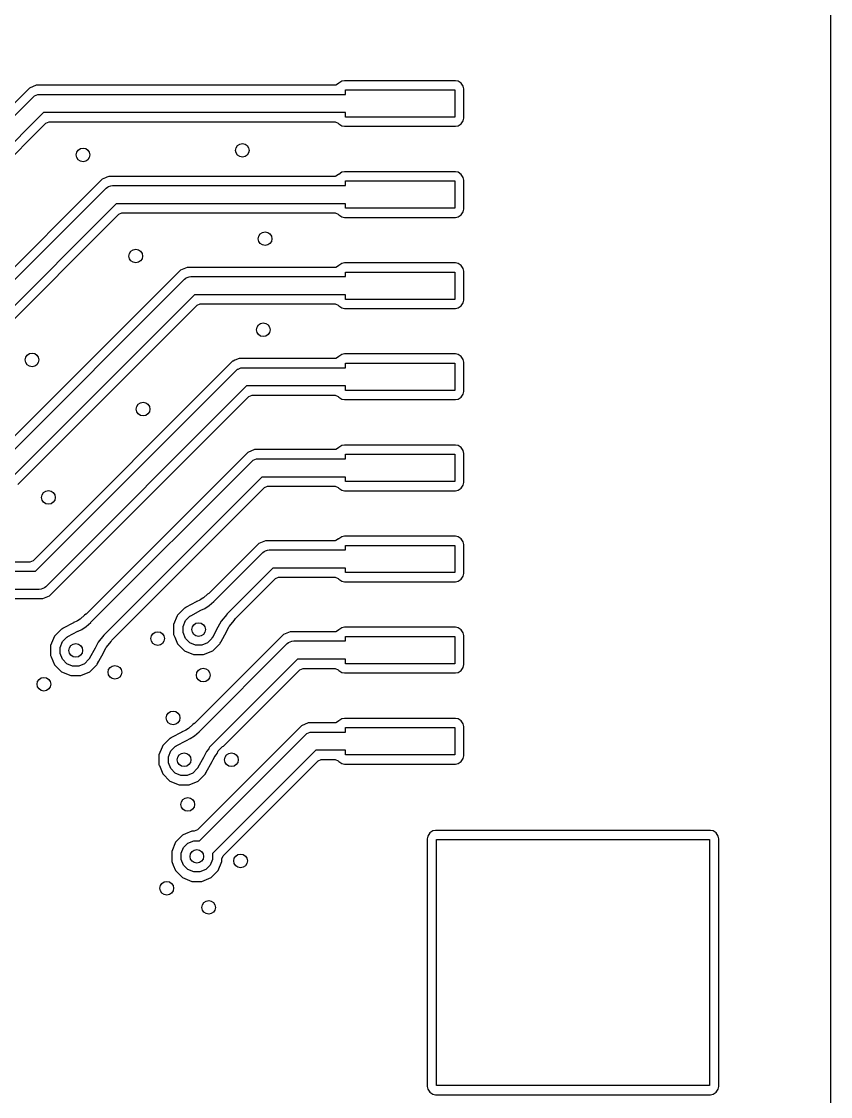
# Model space of a CAD drawing. Extents: x 114.9 to 199.6, y -137.1 to -76.7.
# Drawn here: x 190.69 to 199.58, y -108.83 to -97.03 of the extents above; entities that cross this region are included whole.
import ezdxf

# ---------------------------------------------------------------- set-up
doc = ezdxf.new("R2010")
doc.units = 0
doc.layers.add('BLACK', color=7, linetype='CONTINUOUS')

msp = doc.modelspace()

# ---------------------------------------------------------------- linework, layer by layer
at = {"layer": 'BLACK', "linetype": 'CONTINUOUS'}
for p, q in [((199.5795, -77.402406), (199.5795, -130.397593)), ((194.175508, -97.706338), (194.148237, -97.724559)), ((194.176128, -97.706958), (194.175508, -97.706338)), ((194.179241, -97.703844), (194.176128, -97.706958)), ((194.179421, -97.703725), (194.179241, -97.703844)), ((194.17954, -97.703545), (194.179421, -97.703725)), ((194.179545, -97.70354), (194.17954, -97.703545)), ((194.212783, -97.681332), (194.179545, -97.70354)), ((194.212784, -97.681332), (194.212783, -97.681332)), ((194.212786, -97.681331), (194.212784, -97.681332)), ((194.212787, -97.681331), (194.212786, -97.681331)), ((194.242102, -97.675501), (194.212787, -97.681331)), ((194.242104, -97.6755), (194.242102, -97.675501)), ((194.242105, -97.6755), (194.242104, -97.6755)), ((195.461901, -97.6755), (194.242105, -97.6755)), ((195.491212, -97.68133), (195.461901, -97.6755)), ((195.524457, -97.703543), (195.491212, -97.68133)), ((195.546667, -97.736783), (195.524457, -97.703543)), ((190.78053, -97.756025), (188.575409, -99.961148)), ((190.780531, -97.756025), (190.78053, -97.756025)), ((190.854223, -97.7255), (190.780531, -97.756025)), ((194.13868, -97.7255), (190.854223, -97.7255)), ((190.874598, -97.827921), (190.894107, -97.826)), ((190.894107, -97.826), (194.252, -97.826)), ((194.148237, -97.724559), (194.13868, -97.7255)), ((194.252, -97.826), (194.252, -97.776)), ((194.252, -97.776), (195.452, -97.776)), ((195.452, -97.776), (195.452, -98.076)), ((195.546667, -97.736784), (195.546667, -97.736783)), ((195.546669, -97.736787), (195.546667, -97.736784)), ((195.552499, -97.766102), (195.546669, -97.736787)), ((195.5525, -98.085899), (195.552499, -97.766102)), ((188.602685, -100.076), (190.823397, -97.855289)), ((190.823397, -97.855289), (190.83855, -97.842852)), ((190.83855, -97.842852), (190.874598, -97.827921)), ((190.935528, -98.026), (188.714818, -100.246711)), ((194.252, -98.026), (190.935528, -98.026)), ((194.252, -98.076), (194.252, -98.026)), ((188.757681, -100.345976), (190.962805, -98.140852)), ((190.962805, -98.140852), (190.997453, -98.1265)), ((190.997453, -98.1265), (194.13868, -98.1265)), ((194.13868, -98.1265), (194.173328, -98.140852)), ((194.173328, -98.140852), (194.179421, -98.148275)), ((194.179421, -98.148275), (194.17954, -98.148454)), ((194.17954, -98.148454), (194.179543, -98.148457)), ((194.179543, -98.148457), (194.212787, -98.170669)), ((194.212787, -98.170669), (194.242101, -98.1765)), ((194.242101, -98.1765), (195.461898, -98.176499)), ((195.452, -98.076), (194.252, -98.076)), ((195.461898, -98.176499), (195.491213, -98.170669)), ((195.491213, -98.170669), (195.524457, -98.148457)), ((195.524457, -98.148457), (195.546669, -98.115213)), ((195.546669, -98.115213), (195.5525, -98.085899)), ((191.580426, -98.756023), (191.56202, -98.77443)), ((191.617271, -98.740761), (191.580426, -98.756023)), ((191.632533, -98.73444), (191.617271, -98.740761)), ((191.654117, -98.7255), (191.632533, -98.734439)), ((191.632533, -98.734439), (191.632533, -98.73444)), ((194.13868, -98.7255), (191.654117, -98.7255)), ((194.148237, -98.724559), (194.13868, -98.7255)), ((194.175508, -98.706338), (194.148237, -98.724559)), ((194.176128, -98.706958), (194.175508, -98.706338)), ((194.179241, -98.703844), (194.176128, -98.706958)), ((194.179421, -98.703725), (194.179241, -98.703844)), ((194.17954, -98.703545), (194.179421, -98.703725)), ((194.179545, -98.70354), (194.17954, -98.703545)), ((194.212783, -98.681332), (194.179545, -98.70354)), ((194.212784, -98.681332), (194.212783, -98.681332)), ((194.212786, -98.681331), (194.212784, -98.681332)), ((194.212787, -98.681331), (194.212786, -98.681331)), ((194.242102, -98.675501), (194.212787, -98.681331)), ((194.242104, -98.6755), (194.242102, -98.675501)), ((194.242105, -98.6755), (194.242104, -98.6755)), ((195.461901, -98.6755), (194.242105, -98.6755)), ((195.491212, -98.68133), (195.461901, -98.6755)), ((195.524457, -98.703543), (195.491212, -98.68133)), ((195.546667, -98.736783), (195.524457, -98.703543)), ((195.546667, -98.736784), (195.546667, -98.736783)), ((195.546669, -98.736787), (195.546667, -98.736784)), ((195.552499, -98.766102), (195.546669, -98.736787)), ((195.5525, -99.085899), (195.552499, -98.766102)), ((191.524024, -98.812426), (189.591302, -100.745148)), ((189.618578, -100.86), (191.623289, -98.85529)), ((191.56202, -98.77443), (191.524024, -98.812426)), ((191.623289, -98.85529), (191.638442, -98.842853)), ((191.638442, -98.842853), (191.649, -98.838479)), ((191.649, -98.838479), (191.674491, -98.827921)), ((191.674491, -98.827921), (191.694, -98.826)), ((191.694, -98.826), (194.252, -98.826)), ((194.252, -98.826), (194.252, -98.776)), ((194.252, -98.776), (195.452, -98.776)), ((195.452, -98.776), (195.452, -99.076)), ((191.735421, -99.026), (189.730711, -101.030711)), ((194.252, -99.026), (191.735421, -99.026)), ((194.252, -99.076), (194.252, -99.026)), ((195.452, -99.076), (194.252, -99.076)), ((195.524457, -99.148457), (195.546669, -99.115213)), ((195.546669, -99.115213), (195.5525, -99.085899)), ((189.773574, -101.129976), (191.762697, -99.140851)), ((191.762697, -99.140851), (191.797345, -99.1265)), ((191.797345, -99.1265), (194.13868, -99.1265)), ((194.13868, -99.1265), (194.173328, -99.140852)), ((194.173328, -99.140852), (194.179421, -99.148275)), ((194.179421, -99.148275), (194.17954, -99.148454)), ((194.17954, -99.148454), (194.179543, -99.148457)), ((194.179543, -99.148457), (194.212787, -99.170669)), ((194.212787, -99.170669), (194.242101, -99.1765)), ((194.242101, -99.1765), (195.461898, -99.176499)), ((195.461898, -99.176499), (195.491213, -99.170669)), ((195.491213, -99.170669), (195.524457, -99.148457)), ((194.175508, -99.706338), (194.148237, -99.724559)), ((194.176128, -99.706958), (194.175508, -99.706338)), ((194.179241, -99.703844), (194.176128, -99.706958)), ((194.179421, -99.703725), (194.179241, -99.703844)), ((194.17954, -99.703545), (194.179421, -99.703725)), ((194.179545, -99.70354), (194.17954, -99.703545)), ((194.212783, -99.681332), (194.179545, -99.70354)), ((194.212784, -99.681332), (194.212783, -99.681332)), ((194.212786, -99.681331), (194.212784, -99.681332)), ((194.212787, -99.681331), (194.212786, -99.681331)), ((194.242102, -99.675501), (194.212787, -99.681331)), ((194.242104, -99.6755), (194.242102, -99.675501)), ((194.242105, -99.6755), (194.242104, -99.6755)), ((195.461901, -99.6755), (194.242105, -99.6755)), ((195.491212, -99.68133), (195.461901, -99.6755)), ((195.524457, -99.703543), (195.491212, -99.68133)), ((195.546667, -99.736783), (195.524457, -99.703543)), ((192.440423, -99.756025), (190.471302, -101.725148)), ((192.440424, -99.756025), (192.440423, -99.756025)), ((192.514116, -99.7255), (192.440424, -99.756025)), ((192.503967, -99.840565), (192.534491, -99.827921)), ((194.13868, -99.7255), (192.514116, -99.7255)), ((192.534491, -99.827921), (192.554, -99.826)), ((192.554, -99.826), (194.252, -99.826)), ((194.148237, -99.724559), (194.13868, -99.7255)), ((194.252, -99.826), (194.252, -99.776)), ((194.252, -99.776), (195.452, -99.776)), ((195.452, -99.776), (195.452, -100.076)), ((195.546667, -99.736784), (195.546667, -99.736783)), ((195.546669, -99.736787), (195.546667, -99.736784)), ((195.552499, -99.766102), (195.546669, -99.736787)), ((195.5525, -100.085899), (195.552499, -99.766102)), ((190.498578, -101.84), (192.483289, -99.855289)), ((192.483289, -99.855289), (192.498443, -99.842853)), ((192.498443, -99.842853), (192.503967, -99.840565)), ((192.595422, -100.026), (190.610711, -102.010711)), ((194.252, -100.026), (192.595422, -100.026)), ((194.252, -100.076), (194.252, -100.026)), ((190.653574, -102.109976), (192.622698, -100.140852)), ((192.622698, -100.140852), (192.657346, -100.1265)), ((192.657346, -100.1265), (194.13868, -100.1265)), ((194.13868, -100.1265), (194.173328, -100.140852)), ((194.173328, -100.140852), (194.179421, -100.148275)), ((194.179421, -100.148275), (194.17954, -100.148454)), ((194.17954, -100.148454), (194.179543, -100.148457)), ((194.179543, -100.148457), (194.212787, -100.170669)), ((194.212787, -100.170669), (194.242101, -100.1765)), ((194.242101, -100.1765), (195.461898, -100.176499)), ((195.452, -100.076), (194.252, -100.076)), ((195.461898, -100.176499), (195.491213, -100.170669)), ((195.491213, -100.170669), (195.524457, -100.148457)), ((195.524457, -100.148457), (195.546669, -100.115213)), ((195.546669, -100.115213), (195.5525, -100.085899)), ((193.010423, -100.756025), (190.821302, -102.945148)), ((193.010424, -100.756025), (193.010423, -100.756025)), ((193.018606, -100.752636), (193.010424, -100.756025)), ((193.036683, -100.745148), (193.018606, -100.752636)), ((193.084116, -100.7255), (193.036683, -100.745148)), ((194.13868, -100.7255), (193.084116, -100.7255)), ((194.148237, -100.724559), (194.13868, -100.7255)), ((194.175508, -100.706338), (194.148237, -100.724559)), ((194.176128, -100.706958), (194.175508, -100.706338)), ((194.179241, -100.703844), (194.176128, -100.706958)), ((194.179421, -100.703725), (194.179241, -100.703844)), ((194.17954, -100.703545), (194.179421, -100.703725)), ((194.179545, -100.70354), (194.17954, -100.703545)), ((194.212783, -100.681332), (194.179545, -100.70354)), ((194.212784, -100.681332), (194.212783, -100.681332)), ((194.212786, -100.681331), (194.212784, -100.681332)), ((194.212787, -100.681331), (194.212786, -100.681331)), ((194.242102, -100.675501), (194.212787, -100.681331)), ((194.242104, -100.6755), (194.242102, -100.675501)), ((194.242105, -100.6755), (194.242104, -100.6755)), ((195.461901, -100.6755), (194.242105, -100.6755)), ((194.252, -100.826), (194.252, -100.776)), ((194.252, -100.776), (195.452, -100.776)), ((195.452, -100.776), (195.452, -101.076)), ((195.491212, -100.68133), (195.461901, -100.6755)), ((195.524457, -100.703543), (195.491212, -100.68133)), ((195.546667, -100.736783), (195.524457, -100.703543)), ((195.546667, -100.736784), (195.546667, -100.736783)), ((195.546669, -100.736787), (195.546667, -100.736784)), ((195.552499, -100.766102), (195.546669, -100.736787)), ((195.5525, -101.085899), (195.552499, -100.766102)), ((190.848578, -103.06), (193.053289, -100.855289)), ((193.053289, -100.855289), (193.068443, -100.842853)), ((193.068443, -100.842853), (193.072253, -100.841275)), ((193.072253, -100.841275), (193.104491, -100.827921)), ((193.104491, -100.827921), (193.124, -100.826)), ((193.124, -100.826), (194.252, -100.826)), ((193.165422, -101.026), (190.960711, -103.230711)), ((194.252, -101.026), (193.165422, -101.026)), ((193.192698, -101.140852), (193.227346, -101.1265)), ((193.227346, -101.1265), (194.13868, -101.1265)), ((194.13868, -101.1265), (194.173328, -101.140852)), ((194.252, -101.076), (194.252, -101.026)), ((195.452, -101.076), (194.252, -101.076)), ((195.524457, -101.148457), (195.546669, -101.115213)), ((195.546669, -101.115213), (195.5525, -101.085899)), ((191.003574, -103.329976), (193.192698, -101.140852)), ((194.173328, -101.140852), (194.179421, -101.148275)), ((194.179421, -101.148275), (194.17954, -101.148454)), ((194.17954, -101.148454), (194.179543, -101.148457)), ((194.179543, -101.148457), (194.212787, -101.170669)), ((194.212787, -101.170669), (194.242101, -101.1765)), ((194.242101, -101.1765), (195.461898, -101.176499)), ((195.461898, -101.176499), (195.491213, -101.170669)), ((195.491213, -101.170669), (195.524457, -101.148457)), ((194.175508, -101.706338), (194.148237, -101.724559)), ((194.176128, -101.706958), (194.175508, -101.706338)), ((194.179241, -101.703844), (194.176128, -101.706958)), ((194.179421, -101.703725), (194.179241, -101.703844)), ((194.17954, -101.703545), (194.179421, -101.703725)), ((194.179545, -101.70354), (194.17954, -101.703545)), ((194.212783, -101.681332), (194.179545, -101.70354)), ((194.212784, -101.681332), (194.212783, -101.681332)), ((194.212786, -101.681331), (194.212784, -101.681332)), ((194.212787, -101.681331), (194.212786, -101.681331)), ((194.242102, -101.675501), (194.212787, -101.681331)), ((194.242104, -101.6755), (194.242102, -101.675501)), ((194.242105, -101.6755), (194.242104, -101.6755)), ((195.461901, -101.6755), (194.242105, -101.6755)), ((195.491212, -101.68133), (195.461901, -101.6755)), ((195.524457, -101.703543), (195.491212, -101.68133)), ((195.546667, -101.736783), (195.524457, -101.703543)), ((193.180422, -101.756026), (191.409115, -103.527333)), ((193.180424, -101.756025), (193.180422, -101.756026)), ((193.254116, -101.7255), (193.180424, -101.756025)), ((193.238443, -101.842853), (193.274491, -101.827921)), ((194.13868, -101.7255), (193.254116, -101.7255)), ((193.274491, -101.827921), (193.294, -101.826)), ((193.294, -101.826), (194.252, -101.826)), ((194.148237, -101.724559), (194.13868, -101.7255)), ((194.252, -101.826), (194.252, -101.776)), ((194.252, -101.776), (195.452, -101.776)), ((195.452, -101.776), (195.452, -102.076)), ((195.546667, -101.736784), (195.546667, -101.736783)), ((195.546669, -101.736787), (195.546667, -101.736784)), ((195.552499, -101.766102), (195.546669, -101.736787)), ((195.5525, -102.085899), (195.552499, -101.766102)), ((191.457525, -103.621052), (193.223289, -101.855289)), ((193.223289, -101.855289), (193.238443, -101.842853)), ((193.335422, -102.026), (191.599673, -103.761748)), ((194.252, -102.026), (193.335422, -102.026)), ((194.252, -102.076), (194.252, -102.026)), ((191.85835, -103.645198), (193.362698, -102.140852)), ((193.362698, -102.140852), (193.397346, -102.1265)), ((193.397346, -102.1265), (194.13868, -102.1265)), ((194.13868, -102.1265), (194.173328, -102.140852)), ((194.173328, -102.140852), (194.179421, -102.148275)), ((194.179421, -102.148275), (194.17954, -102.148454)), ((194.17954, -102.148454), (194.179543, -102.148457)), ((194.179543, -102.148457), (194.212787, -102.170669)), ((194.212787, -102.170669), (194.242101, -102.1765)), ((194.242101, -102.1765), (195.461898, -102.176499)), ((195.452, -102.076), (194.252, -102.076)), ((195.461898, -102.176499), (195.491213, -102.170669)), ((195.491213, -102.170669), (195.524457, -102.148457)), ((195.524457, -102.148457), (195.546669, -102.115213)), ((195.546669, -102.115213), (195.5525, -102.085899)), ((193.300422, -102.756026), (192.759115, -103.297333)), ((193.300424, -102.756025), (193.300422, -102.756026)), ((193.374116, -102.7255), (193.300424, -102.756025)), ((194.13868, -102.7255), (193.374116, -102.7255)), ((194.148237, -102.724559), (194.13868, -102.7255)), ((194.175508, -102.706338), (194.148237, -102.724559)), ((194.176128, -102.706958), (194.175508, -102.706338)), ((194.179241, -102.703844), (194.176128, -102.706958)), ((194.179421, -102.703725), (194.179241, -102.703844)), ((194.17954, -102.703545), (194.179421, -102.703725)), ((194.179545, -102.70354), (194.17954, -102.703545)), ((194.212783, -102.681332), (194.179545, -102.70354)), ((194.212784, -102.681332), (194.212783, -102.681332)), ((194.212786, -102.681331), (194.212784, -102.681332)), ((194.212787, -102.681331), (194.212786, -102.681331)), ((194.242102, -102.675501), (194.212787, -102.681331)), ((194.242104, -102.6755), (194.242102, -102.675501)), ((194.242105, -102.6755), (194.242104, -102.6755)), ((195.461901, -102.6755), (194.242105, -102.6755)), ((194.252, -102.826), (194.252, -102.776)), ((194.252, -102.776), (195.452, -102.776)), ((195.452, -102.776), (195.452, -103.076)), ((195.491212, -102.68133), (195.461901, -102.6755)), ((195.524457, -102.703543), (195.491212, -102.68133)), ((195.546667, -102.736783), (195.524457, -102.703543)), ((195.546667, -102.736784), (195.546667, -102.736783)), ((195.546669, -102.736787), (195.546667, -102.736784)), ((195.552499, -102.766102), (195.546669, -102.736787)), ((195.5525, -103.085899), (195.552499, -102.766102)), ((192.807525, -103.391052), (193.343289, -102.85529)), ((193.343289, -102.85529), (193.358442, -102.842853)), ((193.358442, -102.842853), (193.375328, -102.835859)), ((193.375328, -102.835859), (193.394491, -102.827921)), ((193.394491, -102.827921), (193.414, -102.826)), ((193.414, -102.826), (194.252, -102.826)), ((190.786654, -102.9595), (189.193345, -102.9595)), ((190.821302, -102.945148), (190.786654, -102.9595)), ((189.131421, -103.06), (190.848578, -103.06)), ((193.455421, -103.026), (192.949673, -103.531748)), ((194.252, -103.026), (193.455421, -103.026)), ((193.482698, -103.140852), (193.517346, -103.1265)), ((193.517346, -103.1265), (194.13868, -103.1265)), ((194.13868, -103.1265), (194.173328, -103.140852)), ((194.252, -103.076), (194.252, -103.026)), ((195.452, -103.076), (194.252, -103.076)), ((195.524457, -103.148457), (195.546669, -103.115213)), ((195.546669, -103.115213), (195.5525, -103.085899)), ((190.945557, -103.243147), (190.909509, -103.258079)), ((190.960711, -103.230711), (190.945557, -103.243147)), ((193.044965, -103.578583), (193.482698, -103.140852)), ((194.173328, -103.140852), (194.179421, -103.148275)), ((194.179421, -103.148275), (194.17954, -103.148454)), ((194.17954, -103.148454), (194.179543, -103.148457)), ((194.179543, -103.148457), (194.212787, -103.170669)), ((194.212787, -103.170669), (194.242101, -103.1765)), ((194.242101, -103.1765), (195.461898, -103.176499)), ((195.461898, -103.176499), (195.491213, -103.170669)), ((195.491213, -103.170669), (195.524457, -103.148457)), ((189.05012, -103.3605), (190.92988, -103.3605)), ((190.89, -103.26), (189.09, -103.26)), ((190.909509, -103.258079), (190.89, -103.26)), ((190.92988, -103.3605), (190.929882, -103.3605)), ((190.929882, -103.3605), (191.003574, -103.329976)), ((192.687344, -103.355304), (192.658181, -103.374034)), ((192.69131, -103.352292), (192.687344, -103.355304)), ((192.69166, -103.352189), (192.69131, -103.352292)), ((192.692592, -103.351435), (192.69166, -103.352189)), ((192.735944, -103.312785), (192.692592, -103.351435)), ((192.75244, -103.303079), (192.735944, -103.312785)), ((192.755262, -103.300799), (192.75244, -103.303079)), ((192.759115, -103.297333), (192.755262, -103.300799)), ((192.483942, -103.466442), (192.406444, -103.543939)), ((192.487635, -103.464912), (192.483942, -103.466442)), ((192.496375, -103.459888), (192.487635, -103.464912)), ((192.496393, -103.459918), (192.496375, -103.459888)), ((192.497807, -103.459065), (192.496393, -103.459918)), ((192.49854, -103.458645), (192.497807, -103.459065)), ((192.498667, -103.458547), (192.49854, -103.458645)), ((192.499488, -103.458053), (192.498667, -103.458547)), ((192.503489, -103.45576), (192.499488, -103.458053)), ((192.614342, -103.395428), (192.503489, -103.45576)), ((192.553941, -103.548415), (192.664776, -103.488092)), ((192.617113, -103.393972), (192.614342, -103.395428)), ((192.617719, -103.393665), (192.617113, -103.393972)), ((192.62018, -103.39246), (192.617719, -103.393665)), ((192.652654, -103.3771), (192.62018, -103.39246)), ((192.658181, -103.374034), (192.652654, -103.3771)), ((192.664776, -103.488092), (192.665327, -103.487813)), ((192.665327, -103.487813), (192.706784, -103.468205)), ((192.706784, -103.468205), (192.754596, -103.437499)), ((192.754596, -103.437499), (192.806153, -103.391531)), ((192.806153, -103.391531), (192.807525, -103.391052)), ((191.302654, -103.6071), (191.27018, -103.62246)), ((191.308181, -103.604034), (191.302654, -103.6071)), ((191.337344, -103.585304), (191.308181, -103.604034)), ((191.34131, -103.582292), (191.337344, -103.585304)), ((191.34166, -103.582189), (191.34131, -103.582292)), ((191.342592, -103.581435), (191.34166, -103.582189)), ((191.385944, -103.542785), (191.342592, -103.581435)), ((191.40244, -103.533079), (191.385944, -103.542785)), ((191.405262, -103.530799), (191.40244, -103.533079)), ((191.409115, -103.527333), (191.405262, -103.530799)), ((192.403458, -103.551148), (192.3645, -103.645198)), ((192.406443, -103.543942), (192.403458, -103.551148)), ((192.406444, -103.54394), (192.406443, -103.543941)), ((192.406443, -103.543941), (192.406443, -103.543942)), ((192.406444, -103.543939), (192.406444, -103.54394)), ((192.468363, -103.665859), (192.494493, -103.602775)), ((192.494493, -103.602775), (192.542775, -103.554493)), ((192.542775, -103.554493), (192.551892, -103.550716)), ((192.551892, -103.550716), (192.553111, -103.548915)), ((192.553111, -103.548915), (192.553941, -103.548415)), ((192.886429, -103.608209), (192.85213, -103.674804)), ((192.886434, -103.608202), (192.886429, -103.608209)), ((192.948921, -103.533814), (192.886434, -103.608202)), ((192.949673, -103.531748), (192.948921, -103.533814)), ((192.978333, -103.662824), (193.029703, -103.601671)), ((193.029703, -103.601671), (193.037191, -103.58871)), ((193.037191, -103.58871), (193.044965, -103.578583)), ((191.133942, -103.696442), (191.056444, -103.773939)), ((191.137635, -103.694912), (191.133942, -103.696442)), ((191.146375, -103.689888), (191.137635, -103.694912)), ((191.146393, -103.689918), (191.146375, -103.689888)), ((191.147807, -103.689065), (191.146393, -103.689918)), ((191.14854, -103.688645), (191.147807, -103.689065)), ((191.148667, -103.688547), (191.14854, -103.688645)), ((191.149488, -103.688053), (191.148667, -103.688547)), ((191.153489, -103.68576), (191.149488, -103.688053)), ((191.264342, -103.625428), (191.153489, -103.68576)), ((191.203941, -103.778415), (191.314776, -103.718092)), ((191.267113, -103.623972), (191.264342, -103.625428)), ((191.267719, -103.623665), (191.267113, -103.623972)), ((191.27018, -103.62246), (191.267719, -103.623665)), ((191.314776, -103.718092), (191.315327, -103.717813)), ((191.315327, -103.717813), (191.356784, -103.698205)), ((191.356784, -103.698205), (191.404596, -103.667499)), ((191.404596, -103.667499), (191.456153, -103.621531)), ((191.456153, -103.621531), (191.457525, -103.621052)), ((191.694965, -103.808583), (191.85835, -103.645198)), ((192.3645, -103.645198), (192.3645, -103.754801)), ((192.468363, -103.734141), (192.468363, -103.665859)), ((192.852006, -103.67504), (192.791597, -103.786035)), ((192.85213, -103.674804), (192.852006, -103.67504)), ((192.886872, -103.831672), (192.944671, -103.725473)), ((192.944671, -103.725473), (192.945399, -103.724111)), ((192.945399, -103.724111), (192.945523, -103.723875)), ((192.945523, -103.723875), (192.945921, -103.72311)), ((192.945921, -103.72311), (192.945985, -103.722988)), ((192.945985, -103.722988), (192.967439, -103.68133)), ((192.967439, -103.68133), (192.972299, -103.671893)), ((192.972299, -103.671893), (192.978333, -103.662824)), ((193.644116, -103.7255), (193.570424, -103.756025)), ((194.13868, -103.7255), (193.644116, -103.7255)), ((194.148237, -103.724559), (194.13868, -103.7255)), ((194.175508, -103.706338), (194.148237, -103.724559)), ((194.176128, -103.706958), (194.175508, -103.706338)), ((194.179241, -103.703844), (194.176128, -103.706958)), ((194.179421, -103.703725), (194.179241, -103.703844)), ((194.17954, -103.703545), (194.179421, -103.703725)), ((194.179545, -103.70354), (194.17954, -103.703545)), ((194.212783, -103.681332), (194.179545, -103.70354)), ((194.212784, -103.681332), (194.212783, -103.681332)), ((194.212786, -103.681331), (194.212784, -103.681332)), ((194.212787, -103.681331), (194.212786, -103.681331)), ((194.242102, -103.675501), (194.212787, -103.681331)), ((194.242104, -103.6755), (194.242102, -103.675501)), ((194.242105, -103.6755), (194.242104, -103.6755)), ((195.461901, -103.6755), (194.242105, -103.6755)), ((195.491212, -103.68133), (195.461901, -103.6755)), ((195.524457, -103.703543), (195.491212, -103.68133)), ((195.546667, -103.736783), (195.524457, -103.703543)), ((191.056444, -103.77394), (191.0145, -103.875198)), ((191.056444, -103.773939), (191.056444, -103.77394)), ((191.118363, -103.895859), (191.144493, -103.832775)), ((191.144493, -103.832775), (191.192775, -103.784493)), ((191.192775, -103.784493), (191.201892, -103.780716)), ((191.201892, -103.780716), (191.203111, -103.778915)), ((191.203111, -103.778915), (191.203941, -103.778415)), ((191.536429, -103.838209), (191.50213, -103.904804)), ((191.536434, -103.838202), (191.536429, -103.838209)), ((191.598921, -103.763814), (191.536434, -103.838202)), ((191.599673, -103.761748), (191.598921, -103.763814)), ((191.628333, -103.892824), (191.679703, -103.831671)), ((191.679703, -103.831671), (191.687191, -103.81871)), ((191.687191, -103.81871), (191.694965, -103.808583)), ((192.3645, -103.754801), (192.376927, -103.784801)), ((192.376927, -103.784801), (192.406443, -103.856058)), ((192.494493, -103.797225), (192.468363, -103.734141)), ((192.542775, -103.845507), (192.494493, -103.797225)), ((193.570422, -103.756026), (192.599115, -104.727333)), ((192.785507, -103.797225), (192.737225, -103.845507)), ((192.789409, -103.787802), (192.785507, -103.797225)), ((192.791597, -103.786035), (192.789409, -103.787802)), ((192.876256, -103.84954), (192.882943, -103.838482)), ((192.88291, -103.83846), (192.883335, -103.837833)), ((192.882943, -103.838482), (192.88291, -103.83846)), ((192.883335, -103.837833), (192.883894, -103.83691)), ((192.883894, -103.83691), (192.884261, -103.836469)), ((192.884261, -103.836469), (192.886872, -103.831672)), ((193.570424, -103.756025), (193.570422, -103.756026)), ((193.613289, -103.855289), (193.628443, -103.842853)), ((193.628443, -103.842853), (193.664491, -103.827921)), ((193.664491, -103.827921), (193.684, -103.826)), ((193.684, -103.826), (194.252, -103.826)), ((194.252, -103.826), (194.252, -103.776)), ((194.252, -103.776), (195.452, -103.776)), ((195.452, -103.776), (195.452, -104.076)), ((195.546667, -103.736784), (195.546667, -103.736783)), ((195.546669, -103.736787), (195.546667, -103.736784)), ((195.552499, -103.766102), (195.546669, -103.736787)), ((195.5525, -104.085899), (195.552499, -103.766102)), ((191.0145, -103.875198), (191.0145, -103.984801)), ((191.118363, -103.964141), (191.118363, -103.895859)), ((191.502006, -103.90504), (191.441597, -104.016035)), ((191.50213, -103.904804), (191.502006, -103.90504)), ((191.544087, -104.048415), (191.594671, -103.955473)), ((191.594671, -103.955473), (191.595399, -103.954111)), ((191.595399, -103.954111), (191.595523, -103.953875)), ((191.595523, -103.953875), (191.5957, -103.953535)), ((191.5957, -103.953535), (191.595985, -103.952988)), ((191.595985, -103.952988), (191.614053, -103.917904)), ((191.614053, -103.917904), (191.622299, -103.901893)), ((191.622299, -103.901893), (191.628333, -103.892824)), ((192.406443, -103.856058), (192.406444, -103.856059)), ((192.406444, -103.856059), (192.406445, -103.856061)), ((192.406445, -103.856061), (192.483939, -103.933555)), ((192.483939, -103.933555), (192.48394, -103.933555)), ((192.48394, -103.933555), (192.483942, -103.933557)), ((192.483942, -103.933557), (192.5852, -103.9755)), ((192.605859, -103.871637), (192.542775, -103.845507)), ((192.674141, -103.871637), (192.605859, -103.871637)), ((192.647525, -104.821052), (193.613289, -103.855289)), ((192.737225, -103.845507), (192.674141, -103.871637)), ((192.6948, -103.9755), (192.796058, -103.933557)), ((192.796058, -103.933557), (192.873557, -103.856058)), ((192.873557, -103.856058), (192.876256, -103.84954)), ((191.0145, -103.984801), (191.021413, -104.00149)), ((191.021413, -104.00149), (191.056443, -104.086058)), ((191.144493, -104.027225), (191.118363, -103.964141)), ((191.192775, -104.075507), (191.144493, -104.027225)), ((191.255859, -104.101637), (191.192775, -104.075507)), ((191.387225, -104.075507), (191.324141, -104.101637)), ((191.435507, -104.027225), (191.387225, -104.075507)), ((191.439409, -104.017802), (191.435507, -104.027225)), ((191.441597, -104.016035), (191.439409, -104.017802)), ((191.523557, -104.086058), (191.526256, -104.07954)), ((191.526256, -104.07954), (191.532943, -104.068482)), ((191.53291, -104.06846), (191.533335, -104.067833)), ((191.532943, -104.068482), (191.53291, -104.06846)), ((191.533335, -104.067833), (191.533894, -104.06691)), ((191.533894, -104.06691), (191.534261, -104.066469)), ((191.534261, -104.066469), (191.544087, -104.048415)), ((192.5852, -103.9755), (192.585202, -103.9755)), ((192.585202, -103.9755), (192.694798, -103.9755)), ((192.694798, -103.9755), (192.6948, -103.9755)), ((193.725422, -104.026), (192.758637, -104.992784)), ((194.252, -104.026), (193.725422, -104.026)), ((194.252, -104.076), (194.252, -104.026)), ((195.452, -104.076), (194.252, -104.076)), ((191.056443, -104.086058), (191.056444, -104.086059)), ((191.056444, -104.086059), (191.056445, -104.086061)), ((191.056445, -104.086061), (191.133939, -104.163555)), ((191.133939, -104.163555), (191.13394, -104.163555)), ((191.13394, -104.163555), (191.133942, -104.163557)), ((191.133942, -104.163557), (191.2352, -104.2055)), ((191.324141, -104.101637), (191.255859, -104.101637)), ((191.3448, -104.2055), (191.446058, -104.163557)), ((191.446058, -104.163557), (191.523557, -104.086058)), ((192.913495, -104.980052), (193.752698, -104.140852)), ((193.752698, -104.140852), (193.787346, -104.1265)), ((193.787346, -104.1265), (194.13868, -104.1265)), ((194.13868, -104.1265), (194.173328, -104.140852)), ((194.173328, -104.140852), (194.179421, -104.148275)), ((194.179421, -104.148275), (194.17954, -104.148454)), ((194.17954, -104.148454), (194.179543, -104.148457)), ((194.179543, -104.148457), (194.212787, -104.170669)), ((194.212787, -104.170669), (194.242101, -104.1765)), ((194.242101, -104.1765), (195.461898, -104.176499)), ((195.461898, -104.176499), (195.491213, -104.170669)), ((195.491213, -104.170669), (195.524457, -104.148457)), ((195.524457, -104.148457), (195.546669, -104.115213)), ((195.546669, -104.115213), (195.5525, -104.085899)), ((191.2352, -104.2055), (191.235202, -104.2055)), ((191.235202, -104.2055), (191.344798, -104.2055)), ((191.344798, -104.2055), (191.3448, -104.2055)), ((192.527344, -104.785304), (192.498181, -104.804034)), ((192.53131, -104.782292), (192.527344, -104.785304)), ((192.53166, -104.782189), (192.53131, -104.782292)), ((192.532592, -104.781435), (192.53166, -104.782189)), ((192.575944, -104.742785), (192.532592, -104.781435)), ((192.59244, -104.733079), (192.575944, -104.742785)), ((192.595262, -104.730799), (192.59244, -104.733079)), ((192.599115, -104.727333), (192.595262, -104.730799)), ((193.770423, -104.756025), (192.626302, -105.900148)), ((193.770424, -104.756025), (193.770423, -104.756025)), ((193.844116, -104.7255), (193.770424, -104.756025)), ((194.13868, -104.7255), (193.844116, -104.7255)), ((194.148237, -104.724559), (194.13868, -104.7255)), ((194.175508, -104.706338), (194.148237, -104.724559)), ((194.176128, -104.706958), (194.175508, -104.706338)), ((194.179241, -104.703844), (194.176128, -104.706958)), ((194.179421, -104.703725), (194.179241, -104.703844)), ((194.17954, -104.703545), (194.179421, -104.703725)), ((194.179545, -104.70354), (194.17954, -104.703545)), ((194.212783, -104.681332), (194.179545, -104.70354)), ((194.212784, -104.681332), (194.212783, -104.681332)), ((194.212786, -104.681331), (194.212784, -104.681332)), ((194.212787, -104.681331), (194.212786, -104.681331)), ((194.242102, -104.675501), (194.212787, -104.681331)), ((194.242104, -104.6755), (194.242102, -104.675501)), ((194.242105, -104.6755), (194.242104, -104.6755)), ((195.461901, -104.6755), (194.242105, -104.6755)), ((194.252, -104.826), (194.252, -104.776)), ((194.252, -104.776), (195.452, -104.776)), ((195.452, -104.776), (195.452, -105.076)), ((195.491212, -104.68133), (195.461901, -104.6755)), ((195.524457, -104.703543), (195.491212, -104.68133)), ((195.546667, -104.736783), (195.524457, -104.703543)), ((195.546667, -104.736784), (195.546667, -104.736783)), ((195.546669, -104.736787), (195.546667, -104.736784)), ((195.552499, -104.766102), (195.546669, -104.736787)), ((195.5525, -105.085899), (195.552499, -104.766102)), ((192.323942, -104.896442), (192.246444, -104.973939)), ((192.327635, -104.894912), (192.323942, -104.896442)), ((192.336375, -104.889888), (192.327635, -104.894912)), ((192.336393, -104.889918), (192.336375, -104.889888)), ((192.337807, -104.889065), (192.336393, -104.889918)), ((192.33854, -104.888645), (192.337807, -104.889065)), ((192.338667, -104.888547), (192.33854, -104.888645)), ((192.339488, -104.888053), (192.338667, -104.888547)), ((192.343489, -104.88576), (192.339488, -104.888053)), ((192.454342, -104.825428), (192.343489, -104.88576)), ((192.457113, -104.823972), (192.454342, -104.825428)), ((192.457719, -104.823665), (192.457113, -104.823972)), ((192.46018, -104.82246), (192.457719, -104.823665)), ((192.492654, -104.8071), (192.46018, -104.82246)), ((192.498181, -104.804034), (192.492654, -104.8071)), ((192.505327, -104.917813), (192.546784, -104.898205)), ((192.546784, -104.898205), (192.594596, -104.867499)), ((192.594596, -104.867499), (192.646153, -104.821531)), ((192.646153, -104.821531), (192.647525, -104.821052)), ((192.650215, -106.018363), (193.813289, -104.855289)), ((193.813289, -104.855289), (193.828443, -104.842853)), ((193.828443, -104.842853), (193.864491, -104.827921)), ((193.864491, -104.827921), (193.884, -104.826)), ((193.884, -104.826), (194.252, -104.826)), ((192.239248, -104.991312), (192.2045, -105.075198)), ((192.246443, -104.973942), (192.239248, -104.991312)), ((192.246444, -104.97394), (192.246443, -104.973941)), ((192.246443, -104.973941), (192.246443, -104.973942)), ((192.246444, -104.973939), (192.246444, -104.97394)), ((192.334493, -105.032775), (192.382775, -104.984493)), ((192.382775, -104.984493), (192.391892, -104.980716)), ((192.391892, -104.980716), (192.393111, -104.978915)), ((192.393111, -104.978915), (192.393941, -104.978415)), ((192.393941, -104.978415), (192.504776, -104.918092)), ((192.504776, -104.918092), (192.505327, -104.917813)), ((192.751692, -105.008132), (192.726434, -105.038202)), ((192.753542, -105.005085), (192.751692, -105.008132)), ((192.758637, -104.992784), (192.753542, -105.005085)), ((192.854493, -105.032775), (192.902775, -104.984493)), ((192.902775, -104.984493), (192.913495, -104.980052)), ((192.2045, -105.075198), (192.2045, -105.184801)), ((192.308363, -105.095859), (192.334493, -105.032775)), ((192.308363, -105.164141), (192.308363, -105.095859)), ((192.692006, -105.10504), (192.631597, -105.216035)), ((192.69213, -105.104804), (192.692006, -105.10504)), ((192.726429, -105.038209), (192.69213, -105.104804)), ((192.726434, -105.038202), (192.726429, -105.038209)), ((192.788318, -105.148457), (192.799626, -105.1265)), ((193.925422, -105.026), (192.791637, -106.159785)), ((192.799626, -105.1265), (192.812301, -105.101888)), ((192.812301, -105.101888), (192.815498, -105.096546)), ((192.815498, -105.096546), (192.816826, -105.094616)), ((192.816826, -105.094616), (192.832476, -105.075986)), ((192.832476, -105.075986), (192.841872, -105.062885)), ((192.841872, -105.062885), (192.842341, -105.062111)), ((192.842341, -105.062111), (192.854493, -105.032775)), ((193.097455, -105.996095), (193.952698, -105.140852)), ((194.252, -105.026), (193.925422, -105.026)), ((193.952698, -105.140852), (193.987346, -105.1265)), ((193.987346, -105.1265), (194.13868, -105.1265)), ((194.13868, -105.1265), (194.173328, -105.140852)), ((194.173328, -105.140852), (194.179421, -105.148275)), ((194.252, -105.076), (194.252, -105.026)), ((195.452, -105.076), (194.252, -105.076)), ((195.524457, -105.148457), (195.546669, -105.115213)), ((195.546669, -105.115213), (195.5525, -105.085899)), ((192.2045, -105.184801), (192.208373, -105.19415)), ((192.208373, -105.19415), (192.246443, -105.286058)), ((192.334493, -105.227225), (192.308363, -105.164141)), ((192.382775, -105.275507), (192.334493, -105.227225)), ((192.625507, -105.227225), (192.577225, -105.275507)), ((192.629409, -105.217802), (192.625507, -105.227225)), ((192.631597, -105.216035), (192.629409, -105.217802)), ((192.724262, -105.266468), (192.784671, -105.155473)), ((192.784671, -105.155473), (192.785399, -105.154111)), ((192.785399, -105.154111), (192.785523, -105.153875)), ((192.785523, -105.153875), (192.785921, -105.15311)), ((192.785921, -105.15311), (192.788318, -105.148457)), ((194.179421, -105.148275), (194.17954, -105.148454)), ((194.17954, -105.148454), (194.179543, -105.148457)), ((194.179543, -105.148457), (194.212787, -105.170669)), ((194.212787, -105.170669), (194.242101, -105.1765)), ((194.242101, -105.1765), (195.461898, -105.176499)), ((195.461898, -105.176499), (195.491213, -105.170669)), ((195.491213, -105.170669), (195.524457, -105.148457)), ((192.246443, -105.286058), (192.246444, -105.286059)), ((192.246444, -105.286059), (192.246445, -105.286061)), ((192.246445, -105.286061), (192.323939, -105.363555)), ((192.323939, -105.363555), (192.32394, -105.363555)), ((192.32394, -105.363555), (192.323942, -105.363557)), ((192.323942, -105.363557), (192.4252, -105.4055)), ((192.445859, -105.301637), (192.382775, -105.275507)), ((192.514141, -105.301637), (192.445859, -105.301637)), ((192.577225, -105.275507), (192.514141, -105.301637)), ((192.5348, -105.4055), (192.636058, -105.363557)), ((192.636058, -105.363557), (192.713557, -105.286058)), ((192.713557, -105.286058), (192.716256, -105.27954)), ((192.716256, -105.27954), (192.722943, -105.268482)), ((192.72291, -105.26846), (192.723335, -105.267833)), ((192.722943, -105.268482), (192.72291, -105.26846)), ((192.723335, -105.267833), (192.723894, -105.26691)), ((192.723894, -105.26691), (192.724261, -105.266469)), ((192.724261, -105.266469), (192.724262, -105.266468)), ((192.4252, -105.4055), (192.425202, -105.4055)), ((192.425202, -105.4055), (192.534798, -105.4055)), ((192.534798, -105.4055), (192.5348, -105.4055)), ((192.46394, -105.956444), (192.386444, -106.03394)), ((192.470304, -105.953808), (192.46394, -105.956444)), ((192.495867, -105.943219), (192.470304, -105.953808)), ((192.565198, -105.9145), (192.495867, -105.943219)), ((192.591654, -105.9145), (192.565198, -105.9145)), ((192.626302, -105.900148), (192.591654, -105.9145)), ((195.15733, -105.966787), (195.1515, -105.996095)), ((195.179543, -105.933542), (195.15733, -105.966786)), ((195.15733, -105.966786), (195.15733, -105.966787)), ((195.212783, -105.911332), (195.179543, -105.933542)), ((195.212784, -105.911332), (195.212783, -105.911332)), ((195.212786, -105.911331), (195.212784, -105.911332)), ((195.212787, -105.911331), (195.212786, -105.911331)), ((195.242102, -105.905501), (195.212787, -105.911331)), ((195.242104, -105.9055), (195.242102, -105.905501)), ((195.242105, -105.9055), (195.242104, -105.9055)), ((198.261901, -105.9055), (195.242105, -105.9055)), ((198.291212, -105.91133), (198.261901, -105.9055)), ((198.324457, -105.933543), (198.291212, -105.91133)), ((198.346667, -105.966783), (198.324457, -105.933543)), ((198.346667, -105.966784), (198.346667, -105.966783)), ((198.346669, -105.966787), (198.346667, -105.966784)), ((198.352499, -105.996102), (198.346669, -105.966787)), ((192.386444, -106.03394), (192.3445, -106.135198)), ((192.474493, -106.092775), (192.522775, -106.044493)), ((192.522775, -106.044493), (192.585859, -106.018363)), ((192.585859, -106.018363), (192.650215, -106.018363)), ((192.909852, -106.183698), (193.097455, -105.996095)), ((195.1515, -105.996095), (195.1515, -108.715894)), ((195.252, -108.706), (195.252, -106.006)), ((195.252, -106.006), (198.252, -106.006)), ((198.252, -106.006), (198.252, -108.706)), ((198.3525, -108.715899), (198.352499, -105.996102)), ((192.3445, -106.135198), (192.3445, -106.244801)), ((192.448363, -106.155859), (192.474493, -106.092775)), ((192.448363, -106.224141), (192.448363, -106.155859)), ((192.791637, -106.159785), (192.791637, -106.224141)), ((192.8955, -106.218346), (192.909852, -106.183698)), ((192.3445, -106.244801), (192.361874, -106.286744)), ((192.361874, -106.286744), (192.386443, -106.346058)), ((192.474493, -106.287225), (192.448363, -106.224141)), ((192.522775, -106.335507), (192.474493, -106.287225)), ((192.765507, -106.287225), (192.717225, -106.335507)), ((192.791637, -106.224141), (192.765507, -106.287225)), ((192.853557, -106.346058), (192.8955, -106.2448)), ((192.8955, -106.2448), (192.8955, -106.218346)), ((192.386443, -106.346058), (192.386444, -106.346059)), ((192.386444, -106.346059), (192.386445, -106.346061)), ((192.386445, -106.346061), (192.463939, -106.423555)), ((192.463939, -106.423555), (192.46394, -106.423555)), ((192.46394, -106.423555), (192.463942, -106.423557)), ((192.463942, -106.423557), (192.5652, -106.4655)), ((192.585859, -106.361637), (192.522775, -106.335507)), ((192.654141, -106.361637), (192.585859, -106.361637)), ((192.717225, -106.335507), (192.654141, -106.361637)), ((192.6748, -106.4655), (192.776058, -106.423557)), ((192.776058, -106.423557), (192.77606, -106.423555)), ((192.77606, -106.423555), (192.776061, -106.423555)), ((192.776061, -106.423555), (192.853555, -106.346061)), ((192.853555, -106.34606), (192.853557, -106.346058)), ((192.853555, -106.346061), (192.853555, -106.34606)), ((192.5652, -106.4655), (192.565202, -106.4655)), ((192.565202, -106.4655), (192.674798, -106.4655)), ((192.674798, -106.4655), (192.6748, -106.4655)), ((195.1515, -108.715894), (195.151501, -108.715898)), ((195.151501, -108.715898), (195.157331, -108.745213)), ((195.157331, -108.745213), (195.157331, -108.745214)), ((195.157331, -108.745214), (195.157332, -108.745215)), ((195.157332, -108.745215), (195.157332, -108.745216)), ((195.157332, -108.745216), (195.179542, -108.778456)), ((195.179542, -108.778456), (195.179543, -108.778457)), ((195.179543, -108.778457), (195.212787, -108.800669)), ((198.252, -108.706), (195.252, -108.706)), ((198.291213, -108.800669), (198.324457, -108.778457)), ((198.324457, -108.778457), (198.346669, -108.745213)), ((198.346669, -108.745213), (198.3525, -108.715899)), ((195.212787, -108.800669), (195.242101, -108.8065)), ((195.242101, -108.8065), (198.261898, -108.806499)), ((198.261898, -108.806499), (198.291213, -108.800669))]:
    msp.add_line(p, q, dxfattribs=at)
at = {"layer": 'BLACK'}
for centre in [(191.37, -98.49), (193.12, -98.44), (193.37, -99.41), (191.95, -99.6), (193.35, -100.41), (190.81, -100.74), (192.03, -101.28), (190.99, -102.25), (192.19, -103.8), (192.64, -103.7), (191.29, -103.93), (191.72, -104.17), (192.69, -104.2), (190.94, -104.3), (192.36, -104.67), (192.48, -105.13), (193, -105.13), (192.52, -105.62), (192.62, -106.19), (193.1, -106.24), (192.29, -106.54), (192.75, -106.75)]:
    msp.add_circle(centre, 0.075, dxfattribs=at)
at = {"layer": 'WHITE'}
for centre in [(191.37, -98.49), (193.12, -98.44), (193.37, -99.41), (191.95, -99.6), (193.35, -100.41), (190.81, -100.74), (192.03, -101.28), (190.99, -102.25), (192.19, -103.8), (192.64, -103.7), (191.29, -103.93), (191.72, -104.17), (192.69, -104.2), (190.94, -104.3), (192.36, -104.67), (192.48, -105.13), (193, -105.13), (192.52, -105.62), (192.62, -106.19), (193.1, -106.24), (192.29, -106.54), (192.75, -106.75)]:
    msp.add_circle(centre, 0.075, dxfattribs=at)

doc.saveas('drawing.dxf')
